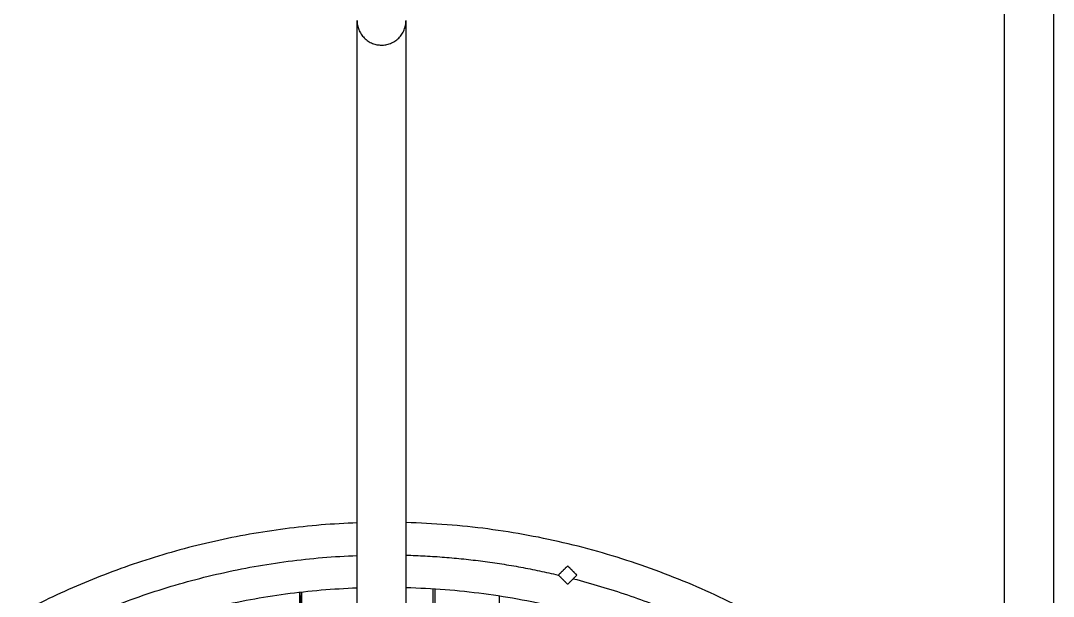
# Model space of a CAD drawing. Header units: centimetres. Extents: x 0 to 19.8, y 0 to 41.5.
# Drawn here: x 13.723 to 16.892, y 17.807 to 19.572 of the extents above; entities that cross this region are included whole.
import ezdxf

# ---------------------------------------------------------------- set-up
doc = ezdxf.new("R2010")
doc.units = ezdxf.units.CM
doc.layers.add('Make2D$Visible$Curves', color=7, linetype='Continuous', true_color=0x000000)

msp = doc.modelspace()

# ---------------------------------------------------------------- linework, layer by layer
at = {"layer": 'Make2D$Visible$Curves', "color": 18, "lineweight": -3, "true_color": 0x000000}
for points in [[(16.7419, 17.748), (16.7419, 19.0673), (16.7419, 20.3865)], [(16.8919, 20.3865), (16.8919, 19.0673), (16.8919, 17.748)], [(14.7553, 16.934), (14.7553, 18.2532), (14.7553, 19.5725)], [(14.9053, 19.5725), (14.9053, 18.2532), (14.9053, 16.934)], [(15.3732, 17.8719), (15.3873, 17.886), (15.4015, 17.9001)], [(15.4015, 17.9001), (15.4156, 17.8859), (15.4297, 17.8717)], [(15.4014, 17.8435), (15.3873, 17.8577), (15.3732, 17.8719)], [(15.4297, 17.8717), (15.4155, 17.8576), (15.4014, 17.8435)], [(14.5795, 17.7629), (14.5795, 17.7907), (14.5795, 17.8186)], [(14.5846, 17.7626), (14.5825, 17.7906), (14.5804, 17.8186)], [(14.5846, 17.8191), (14.5846, 17.7909), (14.5846, 17.7626)], [(14.989, 17.7734), (14.989, 17.8013), (14.989, 17.8291)], [(14.9938, 17.8288), (14.9938, 17.8006), (14.9938, 17.7723)], [(15.1927, 17.7514), (15.1927, 17.7792), (15.1927, 17.807)]]:
    msp.add_open_spline(points, degree=2, dxfattribs=at)
for points, weights, knots in [([(14.7553, 19.5725), (14.7553, 19.4978), (14.8299, 19.4975), (14.9049, 19.4971), (14.9053, 19.5721)], [0.998021399949, 0.708099445518, 1, 0.707106781187, 1], [0.2360187, 0.2360187, 0.2360187, 0.3534292, 0.3534292, 0.4712389, 0.4712389, 0.4712389]), ([(14.7558, 18.0321), (13.8662, 17.9996), (13.213, 17.3947), (12.4439, 16.6825), (12.4439, 15.6341)], [0.854751958775, 0.866802022462, 1, 0.846767797442, 0.853867800566], [2.055138, 2.055138, 2.055138, 3.769279, 3.769279, 5.741243, 5.741243, 5.741243]), ([(12.5439, 15.6341), (12.5439, 16.6388), (13.281, 17.3214), (13.9053, 17.8995), (14.7555, 17.932)], [0.853867800566, 0.846767797442, 1, 0.867107537457, 0.85480787438], [-5.741243, -5.741243, -5.741243, -3.769279, -3.769279, -2.059069, -2.059069, -2.059069]), ([(14.7553, 17.832), (13.9052, 17.7994), (13.281, 17.2214), (12.9554, 16.9199), (12.7654, 16.5189)], [0.854810851806, 0.867123612814, 1, 0.925991554725, 0.889384111728], [2.059276, 2.059276, 2.059276, 3.769279, 3.769279, 4.721703, 4.721703, 4.721703])]:
    msp.add_rational_spline(points, weights, degree=2, knots=knots, dxfattribs=at)
for points, weights in [([(16.6041, 17.2645), (15.9167, 18.0068), (14.9053, 18.0329)], [1, 0.85132478736, 0.853587305154]), ([(14.9053, 17.9329), (15.1421, 17.9265), (15.3727, 17.872)], [0.85358154149, 0.853076753813, 0.861623564012]), ([(15.4186, 17.8606), (16.0721, 17.6918), (16.5307, 17.1966)], [0.863438348173, 0.89160097293, 1]), ([(16.5216, 17.1064), (15.8653, 17.8069), (14.9057, 17.8329)], [0.997602090328, 0.851571657514, 0.853580654054])]:
    msp.add_rational_spline(points, weights, degree=2, dxfattribs=at)

doc.saveas('drawing.dxf')
